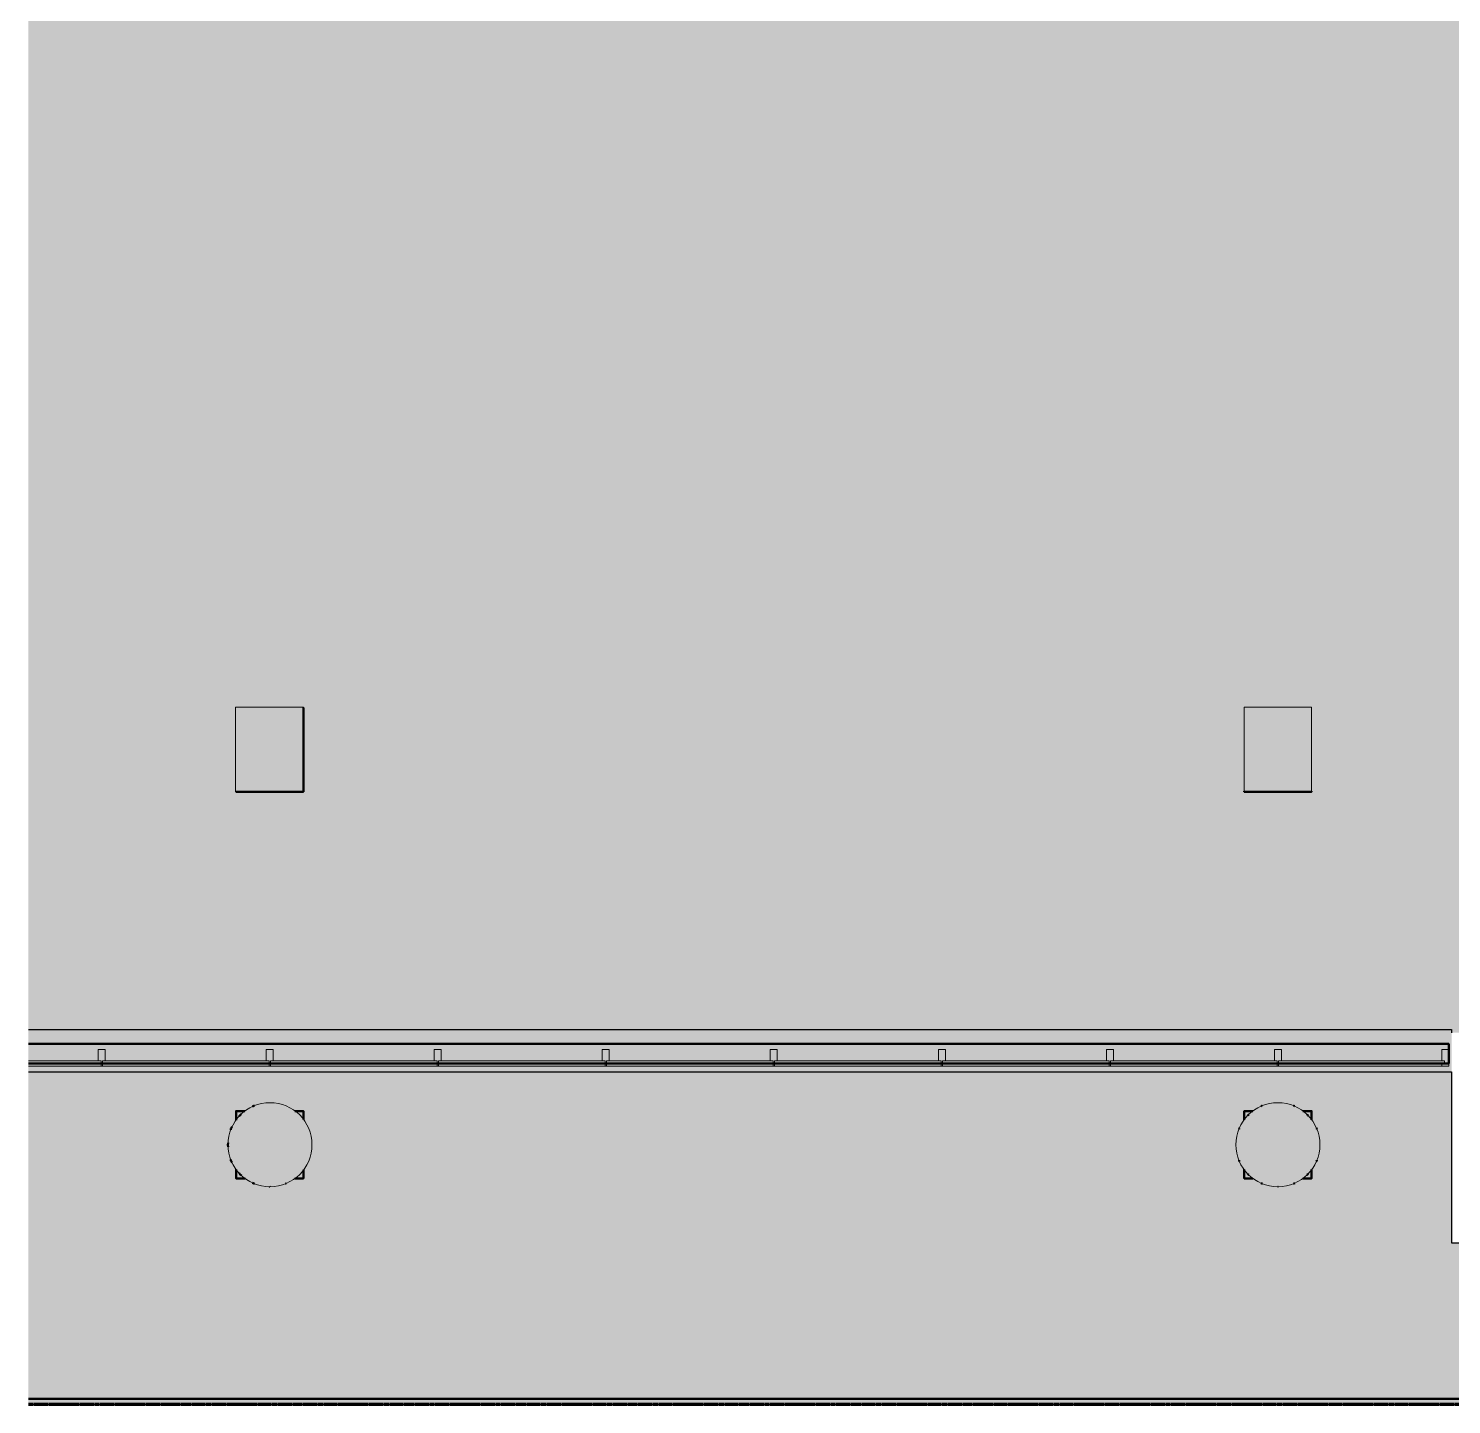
# Model space of a CAD drawing. Header units: inches. Extents: x 842 to 2283, y -57 to 1824.
# Drawn here: x 842 to 1350, y -10 to 481 of the extents above; entities that cross this region are included whole.
import ezdxf

# ---------------------------------------------------------------- set-up
doc = ezdxf.new("R2010")
doc.units = ezdxf.units.IN
doc.header["$MEASUREMENT"] = 0
doc.linetypes.add('IMPORT-Orbis_BB$0$TI_Grid_E957150$0$PROPERTY _2_', pattern=[1.546875, 1.3125, -0.046875, 0.046875, -0.046875, 0.046875, -0.046875])
for name, color, linetype, lineweight in [('A-DETL-GENF', 92, 'Continuous', 9), ('A-DETL-THIN', 151, 'Continuous', 9), ('Orbis - Background_dwg', 8, 'Continuous', 9), ('Orbis_BB$0$A-Glaz-Assm', 10, 'Continuous', 20), ('Orbis_BB$0$A-Glaz-Assm-Blow', 250, 'Continuous', 13), ('Orbis_BB$0$A-Glaz-Assm-Glaz', 10, 'Continuous', 20), ('Orbis_BB$0$A-Wall-Exst', 7, 'Continuous', 9), ('Orbis_BB$0$TI_ARCH-02_E957150$0$A-Wall-Blow', 130, 'Continuous', 30), ('Orbis_BB$0$TI_Grid_E957150$0$C-Prop', 170, 'IMPORT-Orbis_BB$0$TI_Grid_E957150$0$PROPERTY _2_', 70), ('Orbis_BB$0$TI_Grid_E957150$0$S-02-COLS-CONC', 50, 'Continuous', 50), ('Orbis_BB$0$TI_Grid_E957150$0$S-02-COLS-CONC-PATT', 10, 'Continuous', 20), ('Orbis_BB$0$TI_Grid_E957150$0$S-03-COLS-CONC-PATT', 10, 'Continuous', 20), ('Orbis_BB$0$TI_Grid_E957150$0$S-04-COLS-CONC', 50, 'Continuous', 50), ('Orbis_BB$0$TI_Grid_E957150$0$S-04-COLS-CONC-PATT', 10, 'Continuous', 20), ('Orbis_BB$0$TI_Grid_E957150$0$S-05-COLS-CONC', 50, 'Continuous', 50), ('Orbis_BB$0$TI_Grid_E957150$0$S-06-COLS-CONC', 50, 'Continuous', 50), ('Orbis_BB$0$TI_Grid_E957150$0$S-07-COLS-CONC', 50, 'Continuous', 50), ('Orbis_BB$0$TI_Grid_E957150$0$S-08-COLS-CONC', 50, 'Continuous', 50), ('Orbis_BB$0$TI_Grid_E957150$0$S-08-COLS-CONC-PATT', 10, 'Continuous', 20), ('Orbis_BB$0$TI_Grid_E957150$0$S-09-COLS-CONC', 50, 'Continuous', 50), ('Orbis_BB$0$TI_Grid_E957150$0$S-11-COLS-CONC', 50, 'Continuous', 50), ('Orbis_BB$0$TI_Grid_E957150$0$S-12-COLS-CONC', 50, 'Continuous', 50), ('Orbis_BB$0$TI_Grid_E957150$0$S-P1-COLS-CONC', 50, 'Continuous', 50), ('Orbis_BB$0$TI_Grid_E957150$0$S-P1-COLS-CONC-PATT', 10, 'Continuous', 20), ('Orbis_BB$0$TI_Grid_E957150$0$S-P2-WALL-CONC', 50, 'Continuous', 50), ('Orbis_BB$0$TI_Grid_E957150$0$S-P4-COLS-CONC', 50, 'Continuous', 50), ('S-COLS', 52, 'Continuous', 13)]:
    doc.layers.add(name, color=color, linetype=linetype, lineweight=lineweight)

# ---------------------------------------------------------------- blocks, each defined once
blk = doc.blocks.new('Concrete-Rectangular-Column - 24 x 30-6914152-Level XX  CONSTRUCTION')
at = {"layer": 'S-COLS', "lineweight": 9}
blk.add_hatch(color=7, dxfattribs=at).paths.add_polyline_path([(12, -15), (12, 15), (-12, 15), (-12, -15)], flags=0)
at = {"layer": 'S-COLS', "color": 8, "lineweight": 20}
for p, q in [((12, 15), (-12, 15)), ((-12, 15), (-12, -15)), ((12, -15), (12, 15)), ((-12, -15), (12, -15))]:
    blk.add_line(p, q, dxfattribs=at)
blk = doc.blocks.new('Concrete-Round-Column - 30_-6914671-Level XX  CONSTRUCTION')
at = {"layer": 'S-COLS', "lineweight": 9}
blk.add_hatch(color=7, dxfattribs=at).paths.add_polyline_path([(0, -15), (2.62, -14.77), (5.13, -14.1), (7.5, -12.99), (9.64, -11.49), (11.49, -9.64), (12.99, -7.5), (14.1, -5.13), (14.77, -2.6), (15, 0), (14.77, 2.6), (14.1, 5.13), (12.99, 7.5), (11.49, 9.64), (9.64, 11.49), (7.49, 13), (5.13, 14.1), (2.6, 14.77), (-0.01, 15), (-2.6, 14.77), (-5.13, 14.1), (-7.5, 12.99), (-9.64, 11.49), (-11.49, 9.64), (-12.99, 7.5), (-14.1, 5.13), (-14.77, 2.6), (-15, 0), (-14.77, -2.6), (-14.1, -5.13), (-12.99, -7.5), (-11.49, -9.64), (-9.64, -11.49), (-7.5, -12.99), (-5.13, -14.1), (-2.38, -14.79)], flags=0)
at = {"layer": 'S-COLS', "color": 8, "lineweight": 20}
for start, end in [(360, 180), (180, 360)]:
    blk.add_arc((0, 0), 15, start, end, dxfattribs=at)
blk = doc.blocks.new('Orbis - Background_dwg__U63-7347745-Level XX  CONSTRUCTION')
at = {"layer": 'Orbis_BB$0$TI_Grid_E957150$0$S-12-COLS-CONC', "flags": 128}
blk.add_lwpolyline([(11648.45, 1020.91), (11648.66, 1020.91), (11648.66, 1044.91), (11648.45, 1044.91)], dxfattribs=at)
blk = doc.blocks.new('Orbis - Background_dwg_Orbis_BB-7347761-Level XX  CONSTRUCTION')
at = {"layer": 'Orbis_BB$0$TI_Grid_E957150$0$S-02-COLS-CONC-PATT', "lineweight": 9}
h = blk.add_hatch(color=7, dxfattribs=at)
h.paths.add_polyline_path([(11624.66, 876.91), (11627.84, 876.91), (11627.1, 877.43), (11625.25, 879.28), (11624.66, 880.12), (11624.66, 877.43)], flags=0)
h.paths.add_polyline_path([(11646.38, 876.91), (11648.66, 876.91), (11648.66, 879.89), (11648.23, 879.28), (11646.38, 877.43), (11645.64, 876.91), (11646.35, 876.91)], flags=0)
h.paths.add_polyline_path([(11624.66, 897.72), (11625.25, 898.56), (11627.1, 900.41), (11627.81, 900.91), (11624.66, 900.91), (11624.66, 897.97)], flags=0)
h.paths.add_polyline_path([(11648.66, 897.95), (11648.66, 900.91), (11645.67, 900.91), (11646.38, 900.41), (11648.23, 898.56)], flags=0)
at = {"layer": 'Orbis_BB$0$TI_Grid_E957150$0$S-03-COLS-CONC-PATT', "lineweight": 9}
h = blk.add_hatch(color=7, dxfattribs=at)
h.paths.add_polyline_path([(12002.2, 875.01), (12002.4, 875.05), (12002.4, 875.11), (12002.28, 875.05)], flags=0)
h.paths.add_polyline_path([(12002.6, 902.64), (12002.4, 902.77), (12002.4, 902.73), (12002.48, 902.7)], flags=0)
h = blk.add_hatch(color=7, dxfattribs=at)
h.paths.add_polyline_path([(11621.76, 888.67), (11621.73, 888.81), (11621.74, 888.72)], flags=0)
h.paths.add_polyline_path([(11621.66, 888.91), (11621.75, 889.05), (11621.74, 889.1), (11621.67, 888.92)], flags=0)
at = {"layer": 'Orbis_BB$0$TI_Grid_E957150$0$S-04-COLS-CONC-PATT', "lineweight": 9}
h = blk.add_hatch(color=7, dxfattribs=at)
h.paths.add_polyline_path([(11623.23, 882.53), (11622.8, 883.45), (11622.82, 883.15)], flags=0)
h.paths.add_polyline_path([(11622.8, 894.39), (11623.21, 895.26), (11622.8, 894.65)], flags=0)
blk.add_hatch(color=7, dxfattribs=at).paths.add_polyline_path([(11982.97, 882.92), (11982.8, 883.28), (11982.8, 883.17)], flags=0)
at = {"layer": 'Orbis_BB$0$TI_Grid_E957150$0$S-08-COLS-CONC-PATT', "lineweight": 9}
h = blk.add_hatch(color=7, dxfattribs=at)
h.paths.add_polyline_path([(11631.27, 874.99), (11630.47, 875.36), (11630.92, 875.05)], flags=0)
h.paths.add_polyline_path([(11622.8, 883.17), (11622.8, 883.45), (11622.71, 883.66), (11622.78, 883.28)], flags=0)
h.paths.add_polyline_path([(11621.66, 888.91), (11621.76, 889.15), (11621.74, 889.31), (11621.66, 888.92)], flags=0)
h.paths.add_polyline_path([(11621.66, 888.91), (11621.75, 888.77), (11621.73, 889.01), (11621.67, 888.92)], flags=0)
h.paths.add_polyline_path([(11621.8, 888.2), (11621.73, 888.76), (11621.66, 888.91), (11621.74, 888.52)], flags=0)
h.paths.add_polyline_path([(11622.71, 894.19), (11622.8, 894.39), (11622.8, 894.65)], flags=0)
h.paths.add_polyline_path([(11630.54, 902.52), (11631.21, 902.83), (11630.92, 902.77)], flags=0)
h = blk.add_hatch(color=7, dxfattribs=at)
h.paths.add_polyline_path([(11990.92, 875.05), (11990.82, 875.16), (11990.65, 875.24)], flags=0)
h.paths.add_polyline_path([(11991.13, 875.01), (11990.87, 875.13), (11990.92, 875.05)], flags=0)
h.paths.add_polyline_path([(12010.46, 883.15), (12010.52, 883.17), (12010.52, 883.28), (12010.46, 883.16)], flags=0)
h.paths.add_polyline_path([(12010.55, 894.49), (12010.52, 894.65), (12010.48, 894.64), (12010.52, 894.56)], flags=0)
h.paths.add_polyline_path([(11990.92, 902.77), (11990.92, 902.73), (11991.07, 902.8)], flags=0)
at = {"layer": 'Orbis_BB$0$TI_Grid_E957150$0$S-P1-COLS-CONC-PATT', "lineweight": 9}
for points in [[(11624.66, 1014.91), (11648.66, 1014.91), (11648.66, 1044.91), (11648.45, 1044.91), (11648.45, 1015.12), (11624.66, 1015.12)], [(11984.66, 1014.91), (12008.66, 1014.91), (12008.66, 1015.12), (11984.66, 1015.12)]]:
    blk.add_hatch(color=7, dxfattribs=at).paths.add_polyline_path(points, flags=0)
h = blk.add_hatch(color=7, dxfattribs=at)
h.paths.add_polyline_path([(11984.66, 876.91), (11987.76, 876.91), (11987.02, 877.43), (11985.17, 879.28), (11984.66, 880.01), (11984.66, 877.43)], flags=0)
h.paths.add_polyline_path([(12005.56, 876.91), (12008.66, 876.91), (12008.66, 880.01), (12008.15, 879.28), (12006.3, 877.43)], flags=0)
h.paths.add_polyline_path([(11984.66, 897.83), (11985.17, 898.56), (11987.02, 900.41), (11987.74, 900.91), (11984.66, 900.91), (11984.66, 898.05)], flags=0)
h.paths.add_polyline_path([(12008.66, 897.83), (12008.66, 900.91), (12005.59, 900.91), (12006.3, 900.41), (12008.15, 898.56)], flags=0)
at = {"layer": 'Orbis_BB$0$A-Glaz-Assm', "flags": 128}
for points in [[(11577.91, 922.91), (11575.41, 922.91), (11575.41, 918.91), (11576.41, 918.91), (11576.41, 916.91), (11576.91, 916.91), (11576.91, 918.91), (11577.91, 918.91)], [(11637.91, 922.91), (11635.41, 922.91), (11635.41, 918.91), (11636.41, 918.91), (11636.41, 916.91), (11636.91, 916.91), (11636.91, 918.91), (11637.91, 918.91)], [(11697.91, 922.91), (11695.41, 922.91), (11695.41, 918.91), (11696.41, 918.91), (11696.41, 916.91), (11696.91, 916.91), (11696.91, 918.91), (11697.91, 918.91)], [(11757.91, 922.91), (11755.41, 922.91), (11755.41, 918.91), (11756.41, 918.91), (11756.41, 916.91), (11756.91, 916.91), (11756.91, 918.91), (11757.91, 918.91)], [(11817.91, 922.91), (11815.41, 922.91), (11815.41, 918.91), (11816.41, 918.91), (11816.41, 916.91), (11816.91, 916.91), (11816.91, 918.91), (11817.91, 918.91)], [(11877.91, 922.91), (11875.41, 922.91), (11875.41, 918.91), (11876.41, 918.91), (11876.41, 916.91), (11876.91, 916.91), (11876.91, 918.91), (11877.91, 918.91)], [(11937.91, 922.91), (11935.41, 922.91), (11935.41, 918.91), (11936.41, 918.91), (11936.41, 916.91), (11936.91, 916.91), (11936.91, 918.91), (11937.91, 918.91)], [(11997.91, 922.91), (11995.41, 922.91), (11995.41, 918.91), (11996.41, 918.91), (11996.41, 916.91), (11996.91, 916.91), (11996.91, 918.91), (11997.91, 918.91)], [(12057.66, 922.91), (12055.16, 922.91), (12055.16, 918.91), (12056.16, 918.91), (12056.16, 917.91), (12055.16, 917.91), (12055.16, 916.91), (12057.66, 916.91)]]:
    blk.add_lwpolyline(points, close=True, dxfattribs=at)
at = {"layer": 'Orbis_BB$0$A-Glaz-Assm-Blow'}
for p, q in [((11550.5, 916.91), (11576.41, 916.91)), ((11576.91, 916.91), (11636.41, 916.91)), ((11636.91, 916.91), (11696.41, 916.91)), ((11696.91, 916.91), (11756.41, 916.91)), ((11756.91, 916.91), (11816.41, 916.91)), ((11816.91, 916.91), (11876.41, 916.91)), ((11876.91, 916.91), (11936.41, 916.91)), ((11936.91, 916.91), (11996.41, 916.91)), ((11996.91, 916.91), (12055.16, 916.91))]:
    blk.add_line(p, q, dxfattribs=at)
at = {"layer": 'Orbis_BB$0$A-Glaz-Assm-Blow', "flags": 128}
blk.add_lwpolyline([(12057.66, 922.91), (12057.66, 924.91), (11550.5, 924.91)], dxfattribs=at)
at = {"layer": 'Orbis_BB$0$A-Glaz-Assm-Glaz'}
blk.add_line((11576.41, 918.91), (11550.5, 918.91), dxfattribs=at)
at = {"layer": 'Orbis_BB$0$A-Glaz-Assm-Glaz', "flags": 128}
blk.add_lwpolyline([(11550.5, 917.91), (11576.41, 917.91), (11576.41, 918.91)], dxfattribs=at)
for points in [[(11636.41, 918.91), (11576.91, 918.91), (11576.91, 917.91), (11636.41, 917.91)], [(11696.41, 918.91), (11636.91, 918.91), (11636.91, 917.91), (11696.41, 917.91)], [(11756.41, 918.91), (11696.91, 918.91), (11696.91, 917.91), (11756.41, 917.91)], [(11816.41, 918.91), (11756.91, 918.91), (11756.91, 917.91), (11816.41, 917.91)], [(11876.41, 918.91), (11816.91, 918.91), (11816.91, 917.91), (11876.41, 917.91)], [(11936.41, 918.91), (11876.91, 918.91), (11876.91, 917.91), (11936.41, 917.91)], [(11996.41, 918.91), (11936.91, 918.91), (11936.91, 917.91), (11996.41, 917.91)], [(12056.16, 918.91), (11996.91, 918.91), (11996.91, 917.91), (12056.16, 917.91)]]:
    blk.add_lwpolyline(points, close=True, dxfattribs=at)
at = {"layer": 'Orbis_BB$0$A-Wall-Exst', "color": 50, "lineweight": 50}
blk.add_line((11550.5, 917.91), (12057.66, 917.91), dxfattribs=at)
at = {"layer": 'Orbis_BB$0$A-Wall-Exst', "color": 50, "lineweight": 50, "flags": 128}
blk.add_lwpolyline([(12057.66, 917.91), (12057.66, 924.91), (11550.5, 924.91)], dxfattribs=at)
at = {"layer": 'Orbis_BB$0$TI_ARCH-02_E957150$0$A-Wall-Blow', "flags": 128}
for points in [[(11550.5, 914.91), (12058.66, 914.91), (12058.66, 853.91), (12117.66, 853.91), (12117.66, 857.91), (12147.66, 857.91), (12147.66, 854.91), (12856.66, 854.91), (12856.66, 1027.91), (12853.66, 1027.91), (12853.66, 1028.04)], [(11550.5, 930.04), (12058.66, 930.04), (12058.66, 928.91)]]:
    blk.add_lwpolyline(points, dxfattribs=at)
at = {"layer": 'Orbis_BB$0$TI_Grid_E957150$0$C-Prop', "flags": 128}
blk.add_lwpolyline([(12850.26, 2047.16), (12794.32, 2047.16), (12793.88, 2046.62), (12888.38, 1360.4), (12888.38, 796.17), (11550.5, 796.17)], dxfattribs=at)
at = {"layer": 'Orbis_BB$0$TI_Grid_E957150$0$S-02-COLS-CONC'}
for p, q in [((11648.66, 900.91), (11645.67, 900.91)), ((11648.66, 897.95), (11648.66, 900.91)), ((12008.66, 900.91), (12005.59, 900.91)), ((12008.66, 897.83), (12008.66, 900.91))]:
    blk.add_line(p, q, dxfattribs=at)
at = {"layer": 'Orbis_BB$0$TI_Grid_E957150$0$S-02-COLS-CONC', "flags": 128}
for points in [[(11648.45, 1020.91), (11648.66, 1020.91), (11648.66, 1044.91), (11648.45, 1044.91)], [(11627.81, 900.91), (11624.66, 900.91), (11624.66, 897.72)], [(11987.74, 900.91), (11984.66, 900.91), (11984.66, 897.83)], [(11624.66, 880.12), (11624.66, 876.91), (11627.84, 876.91)], [(11645.64, 876.91), (11648.66, 876.91), (11648.66, 879.89)], [(11984.66, 880.01), (11984.66, 876.91), (11987.76, 876.91)], [(12005.56, 876.91), (12008.66, 876.91), (12008.66, 880.01)]]:
    blk.add_lwpolyline(points, dxfattribs=at)
at = {"layer": 'Orbis_BB$0$TI_Grid_E957150$0$S-04-COLS-CONC'}
for p, q in [((11648.45, 1044.91), (11648.66, 1044.91)), ((12010.4, 894.83), (12010.52, 894.65)), ((12010.52, 894.65), (12010.55, 894.49))]:
    blk.add_line(p, q, dxfattribs=at)
at = {"layer": 'Orbis_BB$0$TI_Grid_E957150$0$S-04-COLS-CONC', "flags": 128}
for points in [[(11648.66, 1044.91), (11648.66, 1020.91), (11648.45, 1020.91)], [(11625.75, 899.06), (11626.06, 899.52), (11626.51, 899.82)], [(11630.54, 902.52), (11630.92, 902.77), (11631.21, 902.83)], [(11985.91, 899.3), (11986.06, 899.52), (11986.27, 899.66)], [(11990.73, 902.64), (11990.92, 902.77), (11991.07, 902.8)], [(12002.26, 902.8), (12002.4, 902.77), (12002.6, 902.64)], [(12007.05, 899.66), (12007.27, 899.52), (12007.41, 899.3)], [(11622.71, 894.19), (11622.8, 894.65), (11623.21, 895.26)], [(11982.77, 894.49), (11982.8, 894.65), (11982.95, 894.87)], [(11621.8, 888.2), (11621.66, 888.91), (11621.8, 889.61)], [(11623.23, 882.53), (11622.8, 883.17), (11622.71, 883.66)], [(11982.97, 882.92), (11982.8, 883.17), (11982.77, 883.36)], [(12010.56, 883.36), (12010.52, 883.17), (12010.35, 882.92)], [(11626.56, 877.97), (11626.06, 878.31), (11625.72, 878.81)], [(11631.27, 874.99), (11630.92, 875.05), (11630.47, 875.36)], [(11642.49, 875.11), (11642.4, 875.05), (11642.33, 875.04)], [(11986.32, 878.13), (11986.06, 878.31), (11985.88, 878.57)], [(11991.13, 875.01), (11990.92, 875.05), (11990.65, 875.24)], [(12002.68, 875.24), (12002.4, 875.05), (12002.2, 875.01)], [(12007.45, 878.57), (12007.27, 878.31), (12007, 878.13)], [(11636.71, 873.92), (11636.66, 873.91), (11636.53, 873.94)], [(11996.73, 873.93), (11996.66, 873.91), (11996.59, 873.93)]]:
    blk.add_lwpolyline(points, dxfattribs=at)
at = {"layer": 'Orbis_BB$0$TI_Grid_E957150$0$S-05-COLS-CONC'}
for p, q in [((12010.4, 894.83), (12010.52, 894.65)), ((12010.52, 894.65), (12010.55, 894.49))]:
    blk.add_line(p, q, dxfattribs=at)
at = {"layer": 'Orbis_BB$0$TI_Grid_E957150$0$S-05-COLS-CONC', "flags": 128}
for points in [[(11648.45, 1020.91), (11648.66, 1020.91), (11648.66, 1044.91), (11648.45, 1044.91)], [(11625.75, 899.06), (11626.06, 899.52), (11626.51, 899.82)], [(11630.54, 902.52), (11630.92, 902.77), (11631.21, 902.83)], [(11985.91, 899.3), (11986.06, 899.52), (11986.27, 899.66)], [(11990.73, 902.64), (11990.92, 902.77), (11991.07, 902.8)], [(12002.26, 902.8), (12002.4, 902.77), (12002.6, 902.64)], [(12007.05, 899.66), (12007.27, 899.52), (12007.41, 899.3)], [(11622.71, 894.19), (11622.8, 894.65), (11623.21, 895.26)], [(11982.77, 894.49), (11982.8, 894.65), (11982.95, 894.87)], [(11621.8, 888.2), (11621.66, 888.91), (11621.8, 889.61)], [(11623.23, 882.53), (11622.8, 883.17), (11622.71, 883.66)], [(11982.97, 882.92), (11982.8, 883.17), (11982.77, 883.36)], [(12010.56, 883.36), (12010.52, 883.17), (12010.35, 882.92)], [(11626.56, 877.97), (11626.06, 878.31), (11625.72, 878.81)], [(11631.27, 874.99), (11630.92, 875.05), (11630.47, 875.36)], [(11642.49, 875.11), (11642.4, 875.05), (11642.33, 875.04)], [(11986.32, 878.13), (11986.06, 878.31), (11985.88, 878.57)], [(11991.13, 875.01), (11990.92, 875.05), (11990.65, 875.24)], [(12002.68, 875.24), (12002.4, 875.05), (12002.2, 875.01)], [(12007.45, 878.57), (12007.27, 878.31), (12007, 878.13)], [(11636.71, 873.92), (11636.66, 873.91), (11636.53, 873.94)], [(11996.73, 873.93), (11996.66, 873.91), (11996.59, 873.93)]]:
    blk.add_lwpolyline(points, dxfattribs=at)
at = {"layer": 'Orbis_BB$0$TI_Grid_E957150$0$S-06-COLS-CONC'}
for p, q in [((11648.45, 1044.91), (11648.66, 1044.91)), ((12010.4, 894.83), (12010.52, 894.65)), ((12010.52, 894.65), (12010.55, 894.49))]:
    blk.add_line(p, q, dxfattribs=at)
at = {"layer": 'Orbis_BB$0$TI_Grid_E957150$0$S-06-COLS-CONC', "flags": 128}
for points in [[(11648.66, 1044.91), (11648.66, 1020.91), (11648.45, 1020.91)], [(11625.75, 899.06), (11626.06, 899.52), (11626.51, 899.82)], [(11630.54, 902.52), (11630.92, 902.77), (11631.21, 902.83)], [(11985.91, 899.3), (11986.06, 899.52), (11986.27, 899.66)], [(11990.73, 902.64), (11990.92, 902.77), (11991.07, 902.8)], [(12002.26, 902.8), (12002.4, 902.77), (12002.6, 902.64)], [(12007.05, 899.66), (12007.27, 899.52), (12007.41, 899.3)], [(11622.71, 894.19), (11622.8, 894.65), (11623.21, 895.26)], [(11982.77, 894.49), (11982.8, 894.65), (11982.95, 894.87)], [(11621.8, 888.2), (11621.66, 888.91), (11621.8, 889.61)], [(11623.23, 882.53), (11622.8, 883.17), (11622.71, 883.66)], [(11982.97, 882.92), (11982.8, 883.17), (11982.77, 883.36)], [(12010.56, 883.36), (12010.52, 883.17), (12010.35, 882.92)], [(11626.56, 877.97), (11626.06, 878.31), (11625.72, 878.81)], [(11631.27, 874.99), (11630.92, 875.05), (11630.47, 875.36)], [(11642.49, 875.11), (11642.4, 875.05), (11642.33, 875.04)], [(11986.32, 878.13), (11986.06, 878.31), (11985.88, 878.57)], [(11991.13, 875.01), (11990.92, 875.05), (11990.65, 875.24)], [(12002.68, 875.24), (12002.4, 875.05), (12002.2, 875.01)], [(12007.45, 878.57), (12007.27, 878.31), (12007, 878.13)], [(11636.71, 873.92), (11636.66, 873.91), (11636.53, 873.94)], [(11996.73, 873.93), (11996.66, 873.91), (11996.59, 873.93)]]:
    blk.add_lwpolyline(points, dxfattribs=at)
at = {"layer": 'Orbis_BB$0$TI_Grid_E957150$0$S-07-COLS-CONC'}
for p, q in [((12010.4, 894.83), (12010.52, 894.65)), ((12010.52, 894.65), (12010.55, 894.49))]:
    blk.add_line(p, q, dxfattribs=at)
at = {"layer": 'Orbis_BB$0$TI_Grid_E957150$0$S-07-COLS-CONC', "flags": 128}
for points in [[(11648.45, 1020.91), (11648.66, 1020.91), (11648.66, 1044.91), (11648.45, 1044.91)], [(11625.75, 899.06), (11626.06, 899.52), (11626.51, 899.82)], [(11630.54, 902.52), (11630.92, 902.77), (11631.21, 902.83)], [(11985.91, 899.3), (11986.06, 899.52), (11986.27, 899.66)], [(11990.73, 902.64), (11990.92, 902.77), (11991.07, 902.8)], [(12002.26, 902.8), (12002.4, 902.77), (12002.6, 902.64)], [(12007.05, 899.66), (12007.27, 899.52), (12007.41, 899.3)], [(11622.71, 894.19), (11622.8, 894.65), (11623.21, 895.26)], [(11982.77, 894.49), (11982.8, 894.65), (11982.95, 894.87)], [(11621.8, 888.2), (11621.66, 888.91), (11621.8, 889.61)], [(11623.23, 882.53), (11622.8, 883.17), (11622.71, 883.66)], [(11982.97, 882.92), (11982.8, 883.17), (11982.77, 883.36)], [(12010.56, 883.36), (12010.52, 883.17), (12010.35, 882.92)], [(11626.56, 877.97), (11626.06, 878.31), (11625.72, 878.81)], [(11631.27, 874.99), (11630.92, 875.05), (11630.47, 875.36)], [(11642.49, 875.11), (11642.4, 875.05), (11642.33, 875.04)], [(11986.32, 878.13), (11986.06, 878.31), (11985.88, 878.57)], [(11991.13, 875.01), (11990.92, 875.05), (11990.65, 875.24)], [(12002.68, 875.24), (12002.4, 875.05), (12002.2, 875.01)], [(12007.45, 878.57), (12007.27, 878.31), (12007, 878.13)], [(11636.71, 873.92), (11636.66, 873.91), (11636.53, 873.94)], [(11996.73, 873.93), (11996.66, 873.91), (11996.59, 873.93)]]:
    blk.add_lwpolyline(points, dxfattribs=at)
at = {"layer": 'Orbis_BB$0$TI_Grid_E957150$0$S-08-COLS-CONC'}
for p, q in [((11648.45, 1044.91), (11648.66, 1044.91)), ((12010.4, 894.83), (12010.52, 894.65)), ((12010.52, 894.65), (12010.55, 894.49))]:
    blk.add_line(p, q, dxfattribs=at)
at = {"layer": 'Orbis_BB$0$TI_Grid_E957150$0$S-08-COLS-CONC', "flags": 128}
for points in [[(11648.66, 1044.91), (11648.66, 1020.91), (11648.45, 1020.91)], [(11625.75, 899.06), (11626.06, 899.52), (11626.51, 899.82)], [(11630.54, 902.52), (11630.92, 902.77), (11631.21, 902.83)], [(11985.91, 899.3), (11986.06, 899.52), (11986.27, 899.66)], [(11990.73, 902.64), (11990.92, 902.77), (11991.07, 902.8)], [(12002.26, 902.8), (12002.4, 902.77), (12002.6, 902.64)], [(12007.05, 899.66), (12007.27, 899.52), (12007.41, 899.3)], [(11622.71, 894.19), (11622.8, 894.65), (11623.21, 895.26)], [(11982.77, 894.49), (11982.8, 894.65), (11982.95, 894.87)], [(11621.8, 888.2), (11621.66, 888.91), (11621.8, 889.61)], [(11623.23, 882.53), (11622.8, 883.17), (11622.71, 883.66)], [(11982.97, 882.92), (11982.8, 883.17), (11982.77, 883.36)], [(12010.56, 883.36), (12010.52, 883.17), (12010.35, 882.92)], [(11626.56, 877.97), (11626.06, 878.31), (11625.72, 878.81)], [(11631.27, 874.99), (11630.92, 875.05), (11630.47, 875.36)], [(11642.49, 875.11), (11642.4, 875.05), (11642.33, 875.04)], [(11986.32, 878.13), (11986.06, 878.31), (11985.88, 878.57)], [(11991.13, 875.01), (11990.92, 875.05), (11990.65, 875.24)], [(12002.68, 875.24), (12002.4, 875.05), (12002.2, 875.01)], [(12007.45, 878.57), (12007.27, 878.31), (12007, 878.13)], [(11636.71, 873.92), (11636.66, 873.91), (11636.53, 873.94)], [(11996.73, 873.93), (11996.66, 873.91), (11996.59, 873.93)]]:
    blk.add_lwpolyline(points, dxfattribs=at)
at = {"layer": 'Orbis_BB$0$TI_Grid_E957150$0$S-09-COLS-CONC'}
for p, q in [((12010.4, 894.83), (12010.52, 894.65)), ((12010.52, 894.65), (12010.55, 894.49))]:
    blk.add_line(p, q, dxfattribs=at)
at = {"layer": 'Orbis_BB$0$TI_Grid_E957150$0$S-09-COLS-CONC', "flags": 128}
for points in [[(11648.45, 1020.91), (11648.66, 1020.91), (11648.66, 1044.91), (11648.45, 1044.91)], [(11625.75, 899.06), (11626.06, 899.52), (11626.51, 899.82)], [(11630.54, 902.52), (11630.92, 902.77), (11631.21, 902.83)], [(11985.91, 899.3), (11986.06, 899.52), (11986.27, 899.66)], [(11990.73, 902.64), (11990.92, 902.77), (11991.07, 902.8)], [(12002.26, 902.8), (12002.4, 902.77), (12002.6, 902.64)], [(12007.05, 899.66), (12007.27, 899.52), (12007.41, 899.3)], [(11622.71, 894.19), (11622.8, 894.65), (11623.21, 895.26)], [(11982.77, 894.49), (11982.8, 894.65), (11982.95, 894.87)], [(11621.8, 888.2), (11621.66, 888.91), (11621.8, 889.61)], [(11623.23, 882.53), (11622.8, 883.17), (11622.71, 883.66)], [(11982.97, 882.92), (11982.8, 883.17), (11982.77, 883.36)], [(12010.56, 883.36), (12010.52, 883.17), (12010.35, 882.92)], [(11626.56, 877.97), (11626.06, 878.31), (11625.72, 878.81)], [(11631.27, 874.99), (11630.92, 875.05), (11630.47, 875.36)], [(11642.49, 875.11), (11642.4, 875.05), (11642.33, 875.04)], [(11986.32, 878.13), (11986.06, 878.31), (11985.88, 878.57)], [(11991.13, 875.01), (11990.92, 875.05), (11990.65, 875.24)], [(12002.68, 875.24), (12002.4, 875.05), (12002.2, 875.01)], [(12007.45, 878.57), (12007.27, 878.31), (12007, 878.13)], [(11636.71, 873.92), (11636.66, 873.91), (11636.53, 873.94)], [(11996.73, 873.93), (11996.66, 873.91), (11996.59, 873.93)]]:
    blk.add_lwpolyline(points, dxfattribs=at)
at = {"layer": 'Orbis_BB$0$TI_Grid_E957150$0$S-11-COLS-CONC', "flags": 128}
blk.add_lwpolyline([(11648.45, 1020.91), (11648.66, 1020.91), (11648.66, 1044.91), (11648.45, 1044.91)], dxfattribs=at)
at = {"layer": 'Orbis_BB$0$TI_Grid_E957150$0$S-P1-COLS-CONC'}
for p, q in [((11648.45, 1044.91), (11648.66, 1044.91)), ((11648.66, 900.91), (11645.67, 900.91)), ((11648.66, 897.95), (11648.66, 900.91)), ((12008.66, 900.91), (12005.59, 900.91)), ((12008.66, 897.83), (12008.66, 900.91))]:
    blk.add_line(p, q, dxfattribs=at)
at = {"layer": 'Orbis_BB$0$TI_Grid_E957150$0$S-P1-COLS-CONC', "flags": 128}
for points in [[(11648.66, 1044.91), (11648.66, 1014.91), (11624.66, 1014.91), (11624.66, 1015.12)], [(11984.66, 1015.12), (11984.66, 1014.91), (12008.66, 1014.91), (12008.66, 1015.12)], [(11627.81, 900.91), (11624.66, 900.91), (11624.66, 897.72)], [(11987.74, 900.91), (11984.66, 900.91), (11984.66, 897.83)], [(11624.66, 880.12), (11624.66, 876.91), (11627.84, 876.91)], [(11645.64, 876.91), (11648.66, 876.91), (11648.66, 879.89)], [(11984.66, 880.01), (11984.66, 876.91), (11987.76, 876.91)], [(12005.56, 876.91), (12008.66, 876.91), (12008.66, 880.01)]]:
    blk.add_lwpolyline(points, dxfattribs=at)
at = {"layer": 'Orbis_BB$0$TI_Grid_E957150$0$S-P2-WALL-CONC', "flags": 128}
blk.add_lwpolyline([(12886.66, 1087.97), (12886.66, 798.17), (11550.5, 798.17)], dxfattribs=at)
at = {"layer": 'Orbis_BB$0$TI_Grid_E957150$0$S-P4-COLS-CONC'}
for p, q in [((11648.66, 879.89), (11648.66, 876.91)), ((12008.66, 880.01), (12008.66, 876.91)), ((11648.66, 876.91), (11645.64, 876.91)), ((12008.66, 876.91), (12005.56, 876.91))]:
    blk.add_line(p, q, dxfattribs=at)
at = {"layer": 'Orbis_BB$0$TI_Grid_E957150$0$S-P4-COLS-CONC', "flags": 128}
for points in [[(11624.66, 1015.12), (11624.66, 1014.91), (11648.66, 1014.91), (11648.66, 1044.91), (11648.45, 1044.91)], [(12008.66, 1015.12), (12008.66, 1014.91), (11984.66, 1014.91), (11984.66, 1015.12)], [(11624.66, 897.72), (11624.66, 900.91), (11627.81, 900.91)], [(11645.67, 900.91), (11648.66, 900.91), (11648.66, 897.95)], [(11984.66, 897.83), (11984.66, 900.91), (11987.74, 900.91)], [(12005.59, 900.91), (12008.66, 900.91), (12008.66, 897.83)], [(11627.84, 876.91), (11624.66, 876.91), (11624.66, 880.12)], [(11987.76, 876.91), (11984.66, 876.91), (11984.66, 880.01)]]:
    blk.add_lwpolyline(points, dxfattribs=at)
blk.add_blockref('Orbis - Background_dwg__U63-7347745-Level XX  CONSTRUCTION', (0, 0))
blk = doc.blocks.new('Orbis - Background_dwg-7329766-Level XX  CONSTRUCTION')
blk.add_blockref('Orbis - Background_dwg_Orbis_BB-7347761-Level XX  CONSTRUCTION', (-10708.29, -805.94))

msp = doc.modelspace()

# ---------------------------------------------------------------- hatches: boundary and pattern name
at = {"layer": 'A-DETL-GENF'}
h = msp.add_hatch(color=9, dxfattribs=at)
h.paths.add_polyline_path([(1688, -9.77), (2180.09, -9.77), (2180.09, 282.04), (2178.37, 282.04), (2178.37, 269.98), (2160.37, 269.98), (2160.37, 281.98), (2145.5, 281.98), (2145.5, 222.1), (2148.37, 222.1), (2148.37, 48.98), (1645.98, 48.98), (1645.98, 56.98), (1645.87, 56.98), (1645.87, 67.98), (1645.98, 67.98), (1645.98, 68.19), (1645.71, 68.23), (1643.24, 68.89), (1642.84, 69.08), (1642.63, 69.12), (1642.36, 69.3), (1640.87, 69.99), (1639.47, 70.98), (1636.37, 70.98), (1636.37, 74.07), (1635.38, 75.48), (1634.68, 76.98), (1634.51, 77.24), (1634.47, 77.43), (1634.27, 77.85), (1633.6, 80.38), (1633.38, 83.07), (1633.6, 85.59), (1634.27, 88.11), (1635.38, 90.48), (1636.37, 91.9), (1636.37, 94.98), (1639.44, 94.98), (1640.87, 95.97), (1643.24, 97.08), (1645.98, 97.86), (1645.98, 97.98), (1645.87, 97.98), (1645.87, 207.29), (1645.98, 207.29), (1645.98, 208.97), (1636.37, 208.97), (1636.37, 239.19), (1645.87, 239.19), (1645.87, 593.98), (1179.62, 593.98), (1179.62, 528.98), (842.21, 528.98), (842.21, -9.77), (1603.42, -9.77)], flags=0)
h.paths.add_polyline_path([(1439.37, 58.98), (1435.75, 59.1), (1357.37, 59.1), (1357.37, 54.98), (1402.37, 54.98), (1402.37, 58.98), (1435.75, 58.98)], flags=0)
h.paths.add_polyline_path([(1350.37, 47.98), (1350.37, 122.98), (1361, 122.98), (1361, 62.73), (1439.37, 62.73), (1439.37, 51.98), (1409.37, 51.98), (1409.37, 47.98), (1357.37, 47.98)], flags=0)
h.paths.add_polyline_path([(928.37, 67.98), (928.24, 68), (925.84, 68.21), (923.32, 68.89), (922.97, 69.05), (922.63, 69.12), (922.17, 69.42), (920.95, 69.99), (919.55, 70.98), (916.37, 70.98), (916.37, 74.18), (915.46, 75.48), (914.94, 76.59), (914.49, 77.34), (914.35, 77.85), (913.68, 80.38), (913.45, 82.58), (913.39, 83.07), (913.51, 83.68), (913.68, 85.59), (914.51, 88.72), (914.92, 89.32), (915.46, 90.48), (916.37, 91.79), (916.37, 94.98), (919.52, 94.98), (920.95, 95.97), (922.25, 96.58), (922.63, 96.83), (922.91, 96.89), (923.32, 97.08), (925.84, 97.76), (928.54, 97.98), (931.05, 97.76), (933.58, 97.08), (935.95, 95.97), (937.37, 94.98), (940.37, 94.98), (940.37, 92.01), (941.44, 90.48), (942.54, 88.11), (943.22, 85.59), (943.45, 82.98), (943.22, 80.38), (942.54, 77.85), (941.44, 75.48), (940.37, 73.96), (940.37, 70.98), (937.35, 70.98), (935.95, 69.99), (933.58, 68.89), (931.05, 68.21), (928.41, 67.98)], flags=0)
h.paths.add_polyline_path([(1288.37, 67.98), (1288.3, 67.99), (1285.77, 68.21), (1283.24, 68.89), (1282.84, 69.08), (1282.63, 69.12), (1282.36, 69.3), (1280.87, 69.99), (1279.47, 70.98), (1276.37, 70.98), (1276.37, 74.07), (1275.38, 75.48), (1274.68, 76.98), (1274.51, 77.24), (1274.47, 77.43), (1274.27, 77.85), (1273.6, 80.38), (1273.38, 83.07), (1273.6, 85.59), (1274.27, 88.11), (1275.38, 90.48), (1276.37, 91.9), (1276.37, 94.98), (1279.44, 94.98), (1280.87, 95.97), (1283.24, 97.08), (1285.77, 97.76), (1288.46, 97.98), (1290.97, 97.76), (1293.5, 97.08), (1295.87, 95.97), (1297.3, 94.98), (1300.37, 94.98), (1300.37, 91.9), (1301.36, 90.48), (1302.47, 88.11), (1303.14, 85.59), (1303.37, 82.97), (1303.14, 80.38), (1302.47, 77.85), (1302.27, 77.43), (1302.23, 77.24), (1302.06, 76.98), (1301.36, 75.48), (1300.37, 74.07), (1300.37, 70.98), (1297.27, 70.98), (1295.87, 69.99), (1294.38, 69.3), (1294.11, 69.12), (1293.9, 69.08), (1293.5, 68.89), (1290.97, 68.21), (1288.41, 67.98)], flags=0)
h.paths.add_polyline_path([(940.37, 208.97), (916.37, 208.97), (916.37, 209.19), (916.15, 209.19), (916.15, 239.19), (940.15, 239.19), (940.15, 238.97), (940.37, 238.97), (940.37, 214.97)], flags=0)
h.paths.add_polyline_path([(1288.06, 208.97), (1276.37, 208.97), (1276.37, 239.19), (1300.37, 239.19), (1300.37, 208.97)], flags=0)
h.paths.add_polyline_path([(842.21, 593.97), (935.62, 593.98), (935.62, 598.98), (937.62, 598.98), (937.62, 740.22), (867.12, 740.22), (867.12, 647.48), (844.25, 647.48), (844.25, 623.98), (893.25, 623.98), (893.25, 598.98), (895.62, 598.98), (895.62, 593.98), (888.25, 593.98), (888.25, 612.48), (844.25, 612.48), (844.25, 593.98), (842.21, 593.98)], flags=0)
h.paths.add_polyline_path([(1247.87, 596.98), (1247.87, 605.72), (1209.87, 605.72), (1209.87, 596.98)], flags=0)
h.paths.add_polyline_path([(972.87, 596.98), (1010.87, 596.98), (1010.87, 605.72), (972.87, 605.72)], flags=0)
h.paths.add_polyline_path([(1283.12, 598.98), (1389.12, 598.98), (1389.12, 706.97), (1380.37, 706.97), (1380.37, 736.97), (1390.37, 736.97), (1390.37, 820.98), (1388.37, 820.98), (1388.37, 825.98), (1390.37, 825.98), (1390.37, 913.99), (1377.37, 913.99), (1377.37, 951.98), (1290.37, 951.98), (1290.37, 913.99), (1277.37, 913.99), (1277.37, 891.98), (1272.12, 891.98), (1272.12, 934.97), (1179.87, 934.97), (1179.87, 891.98), (1167.87, 891.98), (1167.87, 845.98), (1179.87, 845.98), (1179.87, 787.98), (1167.87, 787.98), (1167.87, 741.98), (1179.87, 741.98), (1179.87, 683.98), (1167.87, 683.98), (1167.87, 637.98), (1179.87, 637.98), (1179.87, 610.97), (1277.87, 610.97), (1277.87, 820.73), (1272.12, 820.73), (1272.12, 845.98), (1277.37, 845.98), (1277.37, 825.98), (1348.37, 825.98), (1348.37, 820.98), (1283.12, 820.98), (1283.12, 605.05)], flags=0)
h.paths.add_polyline_path([(1497.62, 598.98), (1636.37, 598.98), (1636.37, 626.3), (1660.37, 626.3), (1660.37, 598.98), (1669.37, 598.98), (1669.37, 946.98), (1553.37, 946.98), (1553.37, 951.98), (1513.37, 951.98), (1513.37, 946.98), (1506.37, 946.97), (1506.37, 916.97), (1496.37, 916.97), (1496.37, 736.97), (1506.37, 736.97), (1506.37, 706.97), (1497.62, 706.97), (1497.62, 599.23)], flags=0)
h.paths.add_polyline_path([(1488.37, 599.23), (1492.37, 599.23), (1492.37, 701.72), (1394.37, 701.72), (1394.37, 599.23), (1488.3, 599.23)], flags=0)
h.paths.add_polyline_path([(1010.87, 610.97), (1040.87, 610.97), (1040.87, 637.98), (1052.87, 637.98), (1052.87, 683.98), (1040.87, 683.98), (1040.87, 741.98), (1052.87, 741.98), (1052.87, 787.98), (1040.87, 787.98), (1040.87, 845.98), (1052.87, 845.98), (1052.87, 891.98), (1040.87, 891.98), (1040.87, 918.98), (942.87, 918.98), (942.87, 610.97), (972.87, 610.97)], flags=0)
h.paths.add_polyline_path([(844.25, 616.48), (888.25, 616.48), (888.25, 619.98), (844.25, 619.98)], flags=0)
h.paths.add_polyline_path([(842.21, 652.48), (862.12, 652.48), (862.12, 745.22), (891.62, 745.22), (891.62, 840.22), (857.37, 840.22), (857.37, 845.22), (919.37, 845.22), (919.37, 947.22), (842.21, 947.22), (842.21, 671.78)], flags=0)
h.paths.add_polyline_path([(1488.37, 706.97), (1492.37, 706.97), (1492.37, 730.73), (1394.37, 730.73), (1394.37, 706.97), (1459.04, 706.97)], flags=0)
h.paths.add_polyline_path([(1451.16, 735.98), (1490.37, 735.98), (1490.37, 945.98), (1488.37, 945.98), (1488.37, 951.98), (1448.37, 951.98), (1448.37, 945.98), (1396.37, 945.98), (1396.37, 735.98), (1434.26, 735.98)], flags=0)
h.paths.add_polyline_path([(896.62, 745.22), (898.37, 745.22), (898.37, 840.22), (896.62, 840.22), (896.62, 745.47)], flags=0)
h.paths.add_polyline_path([(903.62, 745.47), (937.62, 745.47), (937.62, 839.97), (903.62, 839.97), (903.62, 823.79)], flags=0)
h.paths.add_polyline_path([(934.14, 845.22), (937.62, 845.22), (937.62, 924.23), (1040.87, 924.23), (1040.87, 934.97), (1010.87, 934.97), (1010.87, 949.22), (972.87, 949.22), (972.87, 934.97), (942.87, 934.97), (942.87, 949.22), (923.37, 949.22), (923.37, 845.22)], flags=0)
h.paths.add_polyline_path([(1645.98, 916.97), (1636.37, 916.97), (1636.37, 946.97), (1660.37, 946.97), (1660.37, 916.97)], flags=0)
h.paths.add_polyline_path([(1277.37, 916.99), (1287.37, 916.99), (1287.37, 948.98), (1277.87, 948.98), (1277.87, 934.97), (1277.37, 934.97), (1277.37, 926.99)], flags=0)
h.paths.add_polyline_path([(1247.87, 940.23), (1247.87, 948.98), (1209.87, 948.98), (1209.87, 940.23)], flags=0)
h.paths.add_polyline_path([(1380.37, 946.99), (1394.37, 946.99), (1394.37, 948.98), (1380.37, 948.98)], flags=0)
h.paths.add_polyline_path([(1057.88, 1041.22), (1150.88, 1041.22), (1150.88, 1213.6), (932.37, 1213.6), (932.37, 1120.66), (933.12, 1120.66), (933.12, 1119.16), (931.62, 1119.16), (931.62, 1118.66), (929.12, 1118.66), (929.12, 1119.16), (927.62, 1119.16), (927.62, 1120.66), (928.37, 1120.66), (928.37, 1292.47), (913.87, 1292.47), (913.87, 1327.47), (928.54, 1327.47), (928.54, 1417.98), (928.37, 1417.98), (928.37, 1432.97), (912.37, 1432.97), (912.37, 1472.97), (928.37, 1472.97), (928.37, 1478.48), (940.37, 1478.48), (940.37, 1429.98), (1152.37, 1429.98), (1152.37, 1477.98), (1145.37, 1477.98), (1145.37, 1712.98), (940.37, 1712.98), (940.37, 1700.97), (916.37, 1700.97), (916.37, 1712.98), (842.21, 1712.98), (842.21, 1041.22), (928.37, 1041.22), (928.37, 1045.29), (927.62, 1045.29), (927.62, 1046.79), (929.12, 1046.79), (929.12, 1047.29), (931.62, 1047.29), (931.62, 1046.79), (933.12, 1046.79), (933.12, 1045.29), (932.37, 1045.29), (932.37, 1041.22), (1011.37, 1041.22)], flags=0)
h.paths.add_polyline_path([(958.58, 1217.35), (1150.88, 1217.35), (1150.88, 1398.47), (1148.75, 1398.47), (1148.75, 1418.36), (944.25, 1418.36), (944.25, 1327.47), (944.45, 1327.47), (944.45, 1292.47), (944.25, 1292.47), (944.25, 1217.35), (944.45, 1217.35)], flags=0)
h.paths.add_polyline_path([(940.5, 1217.35), (940.5, 1292.47), (932.37, 1292.47), (932.37, 1217.35), (940.45, 1217.35)], flags=0)
h.paths.add_polyline_path([(940.45, 1319.16), (940.45, 1324.47), (940.37, 1324.47), (940.37, 1319.16)], flags=0)
h.paths.add_polyline_path([(932.37, 1327.47), (940.5, 1327.47), (940.5, 1417.98), (932.29, 1417.98), (932.29, 1327.47)], flags=0)
h.paths.add_polyline_path([(1151.06, 1410.1), (1153.88, 1410.1), (1153.88, 1418.36), (1150.88, 1418.36), (1150.88, 1410.1)], flags=0)
h.paths.add_polyline_path([(2003.37, 1410.47), (2059.94, 1410.47), (2028.24, 1641.93), (2004.53, 1724.6), (2003.37, 1724.6), (2003.37, 1700.97), (1955.37, 1700.97), (1955.37, 1712.97), (1840.37, 1712.97), (1840.37, 1700.97), (1816.37, 1700.97), (1816.37, 1712.98), (1672.37, 1712.98), (1672.37, 1700.97), (1624.37, 1700.97), (1624.37, 1712.98), (1480.37, 1712.98), (1480.37, 1700.97), (1456.37, 1700.97), (1456.37, 1712.98), (1312.37, 1712.98), (1312.37, 1700.97), (1264.37, 1700.97), (1264.37, 1712.98), (1176.37, 1712.98), (1176.37, 1700.97), (1160.37, 1700.97), (1160.37, 1461.1), (1176.54, 1461.1), (1176.54, 1437.1), (1176.37, 1437.1), (1176.37, 1436.97), (1160.37, 1436.97), (1160.37, 1410.47), (1979.37, 1410.47)], flags=0)
h.paths.add_polyline_path([(1456.37, 1436.97), (1456.37, 1460.97), (1456.48, 1460.97), (1456.48, 1461.1), (1480.48, 1461.1), (1480.48, 1437.1), (1480.37, 1437.1), (1480.37, 1436.97), (1456.48, 1436.97)], flags=0)
h.paths.add_polyline_path([(1152.37, 1484.98), (1152.37, 1712.98), (1150.37, 1712.98), (1150.37, 1484.98), (1150.88, 1484.98)], flags=0)
h.paths.add_polyline_path([(1998.26, 1541.91), (1974.26, 1541.91), (1974.26, 1565.91), (1974.37, 1565.91), (1974.37, 1565.97), (1998.37, 1565.97), (1998.37, 1541.97), (1998.26, 1541.97)], flags=0)
h.paths.add_polyline_path([(1660.37, 1541.91), (1636.37, 1541.91), (1636.37, 1565.97), (1660.37, 1565.97), (1660.37, 1541.97)], flags=0)
h.paths.add_polyline_path([(1300.37, 1541.91), (1276.37, 1541.91), (1276.37, 1565.97), (1300.37, 1565.97), (1300.37, 1541.97)], flags=0)

# ---------------------------------------------------------------- linework, layer by layer
at = {"layer": 'A-DETL-THIN'}
msp.add_line((842.21, -9.77), (2180.09, -9.77), dxfattribs=at)

# ---------------------------------------------------------------- block references
at = {"layer": 'Orbis - Background_dwg', "color": 7}
msp.add_blockref('Orbis - Background_dwg-7329766-Level XX  CONSTRUCTION', (0, 0), dxfattribs=at)
at = {"layer": 'S-COLS', "lineweight": 9}
for name, p in [('Concrete-Rectangular-Column - 24 x 30-6914152-Level XX  CONSTRUCTION', (928.15, 224.19)), ('Concrete-Rectangular-Column - 24 x 30-6914152-Level XX  CONSTRUCTION', (1288.37, 224.19)), ('Concrete-Round-Column - 30_-6914671-Level XX  CONSTRUCTION', (928.45, 82.98)), ('Concrete-Round-Column - 30_-6914671-Level XX  CONSTRUCTION', (1288.37, 82.98))]:
    msp.add_blockref(name, p, dxfattribs=at)

doc.saveas('drawing.dxf')
